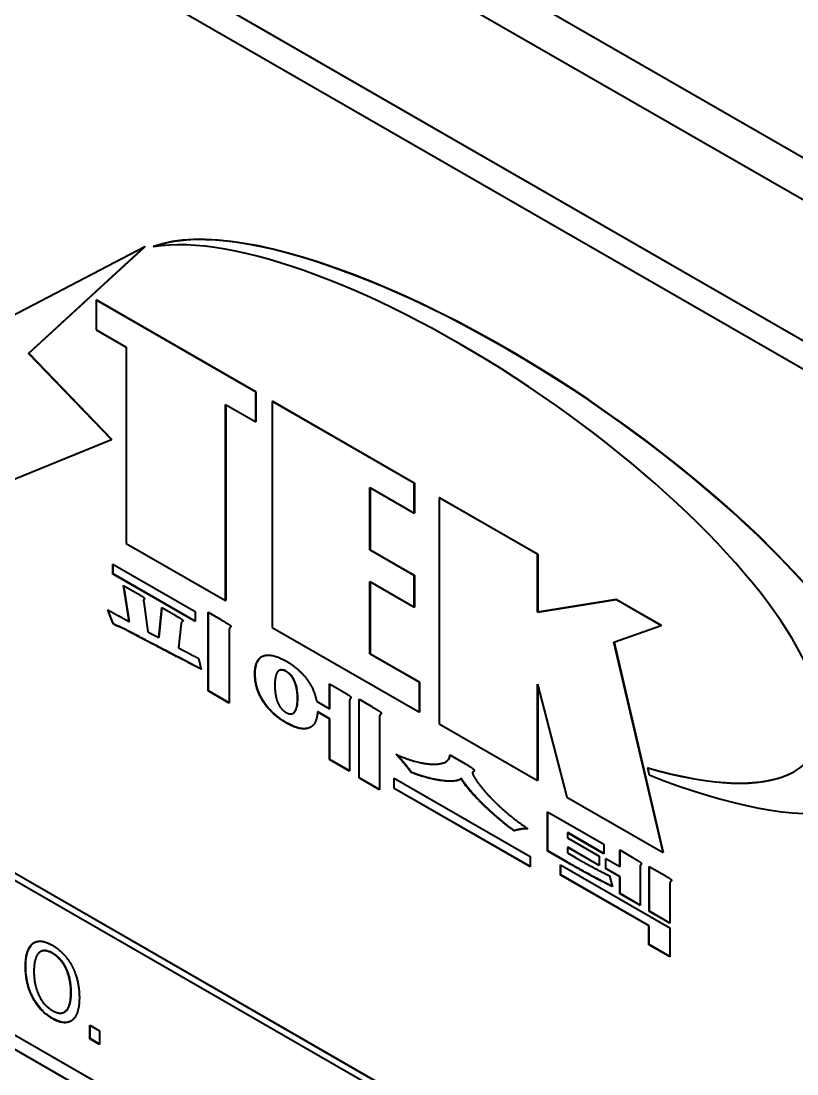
# Model space of a CAD drawing. Header units: millimetres. Extents: x 0 to 4205, y 0 to 2970.
# Drawn here: x 3759.7 to 3770.96, y 2258.33 to 2273.61 of the extents above; entities that cross this region are included whole.
import ezdxf

# ---------------------------------------------------------------- set-up
doc = ezdxf.new("R2010")
doc.units = ezdxf.units.MM
doc.header["$LTSCALE"] = 5
doc.layers.add('가시적인 것(ISO)', color=3, linetype='Continuous', lineweight=40)
doc.layers.add('가시적인 좁은 것(ISO)', color=3, linetype='Continuous', lineweight=35)

msp = doc.modelspace()

# ---------------------------------------------------------------- linework, layer by layer
at = {"layer": '가시적인 것(ISO)'}
for p, q in [((3750.9159, 2283.2209), (3807.4845, 2250.6453)), ((3750.3856, 2282.9155), (3806.9541, 2250.3399)), ((3803.4151, 2250.3299), (3753.9176, 2278.8336)), ((3753.9211, 2278.8357), (3803.4186, 2250.332)), ((3754.2415, 2278.2384), (3803.0912, 2250.1077)), ((3761.4966, 2270.3325), (3758.4783, 2268.759)), ((3758.4818, 2268.7611), (3761.5001, 2270.3346)), ((3759.8103, 2268.786), (3761.4966, 2270.3325)), ((3761.5001, 2270.3346), (3759.8138, 2268.7881)), ((3761.5001, 2270.3346), (3761.4966, 2270.3325)), ((3761.6265, 2270.3346), (3761.623, 2270.3325)), ((3760.7939, 2269.5639), (3760.7903, 2269.5618)), ((3760.7903, 2269.5618), (3760.7903, 2269.1272)), ((3763.1072, 2268.2277), (3760.7903, 2269.5618)), ((3760.7939, 2269.5639), (3763.1107, 2268.2297)), ((3760.7903, 2269.1272), (3761.2277, 2268.8754)), ((3761.2277, 2268.8754), (3761.2277, 2266.0307)), ((3759.8138, 2268.7881), (3759.8103, 2268.786)), ((3761.0164, 2267.5376), (3759.8103, 2268.786)), ((3759.8138, 2268.7881), (3761.0199, 2267.5396)), ((3763.1107, 2268.2297), (3763.1072, 2268.2277)), ((3763.1072, 2267.7931), (3763.1072, 2268.2277)), ((3763.1107, 2268.2297), (3763.1107, 2267.7951)), ((3762.6698, 2268.0449), (3763.1072, 2267.7931)), ((3762.6698, 2265.2003), (3762.6698, 2268.0449)), ((3762.6733, 2268.0429), (3762.6733, 2265.2023)), ((3763.3499, 2268.0919), (3763.3464, 2268.0899)), ((3763.3464, 2268.0899), (3763.3464, 2264.8106)), ((3765.407, 2266.9033), (3763.3464, 2268.0899)), ((3763.3499, 2268.0919), (3765.4105, 2266.9053)), ((3763.1107, 2267.7951), (3763.1072, 2267.7931)), ((3757.8751, 2266.2637), (3761.0164, 2267.5376)), ((3761.0199, 2267.5396), (3761.0164, 2267.5376)), ((3764.7642, 2266.8388), (3765.407, 2266.4687)), ((3764.7642, 2265.9371), (3764.7642, 2266.8388)), ((3764.7677, 2266.8368), (3764.7677, 2265.9391)), ((3765.4105, 2266.9053), (3765.407, 2266.9033)), ((3765.407, 2266.4687), (3765.407, 2266.9033)), ((3765.4105, 2266.9053), (3765.4105, 2266.4707)), ((3765.7749, 2266.6955), (3765.7714, 2266.6934)), ((3765.7714, 2266.6934), (3765.7714, 2263.4142)), ((3767.1977, 2265.8721), (3765.7714, 2266.6934)), ((3765.7749, 2266.6955), (3767.2012, 2265.8741)), ((3765.4105, 2266.4707), (3765.407, 2266.4687)), ((3761.2277, 2266.0307), (3762.6698, 2265.2003)), ((3764.7677, 2265.9391), (3764.7642, 2265.9371)), ((3765.407, 2265.567), (3764.7642, 2265.9371)), ((3764.7677, 2265.9391), (3765.4105, 2265.569)), ((3767.2012, 2265.8741), (3767.1977, 2265.8721)), ((3767.1977, 2265.0308), (3767.1977, 2265.8721)), ((3767.2012, 2265.8741), (3767.2012, 2265.0328)), ((3761.0345, 2265.7304), (3762.2293, 2265.0423)), ((3761.0345, 2265.5853), (3761.0345, 2265.7304)), ((3761.0381, 2265.5874), (3761.0345, 2265.5853)), ((3761.0381, 2265.5874), (3761.0381, 2265.7283)), ((3762.2293, 2264.9014), (3761.0381, 2265.5874)), ((3762.2293, 2264.8973), (3761.0345, 2265.5853)), ((3764.7642, 2265.4756), (3765.407, 2265.1054)), ((3764.7642, 2264.4288), (3764.7642, 2265.4756)), ((3764.7677, 2265.4735), (3764.7677, 2264.4308)), ((3765.4105, 2265.569), (3765.407, 2265.567)), ((3765.407, 2265.1054), (3765.407, 2265.567)), ((3765.4105, 2265.569), (3765.4105, 2265.1075)), ((3761.2731, 2264.8952), (3761.1888, 2265.4216)), ((3761.1888, 2265.4216), (3761.3821, 2265.3103)), ((3761.2766, 2264.8972), (3761.193, 2265.4192)), ((3761.4828, 2265.1774), (3761.5404, 2264.7484)), ((3762.6733, 2265.2023), (3762.6698, 2265.2003)), ((3768.3378, 2265.2155), (3767.1977, 2265.0308)), ((3767.2012, 2265.0328), (3768.3413, 2265.2176)), ((3768.3413, 2265.2176), (3768.3378, 2265.2155)), ((3768.9903, 2264.8398), (3768.3378, 2265.2155)), ((3768.3413, 2265.2176), (3768.9938, 2264.8419)), ((3761.0181, 2264.9124), (3760.9626, 2265.0669)), ((3761.0216, 2264.9145), (3760.9679, 2265.0638)), ((3761.7029, 2264.6631), (3761.746, 2265.1007)), ((3761.7064, 2264.6652), (3761.7492, 2265.0989)), ((3761.746, 2265.1007), (3761.925, 2264.9977)), ((3762.2293, 2265.0423), (3762.2293, 2264.8973)), ((3762.4185, 2263.8897), (3762.4185, 2265.0309)), ((3762.4185, 2265.0309), (3762.6015, 2264.9255)), ((3762.422, 2263.8917), (3762.422, 2265.0288)), ((3765.4105, 2265.1075), (3765.407, 2265.1054)), ((3767.2012, 2265.0328), (3767.1977, 2265.0308)), ((3761.0216, 2264.9145), (3761.0181, 2264.9124)), ((3761.2766, 2264.8972), (3761.2731, 2264.8952)), ((3762.0278, 2264.8755), (3761.9887, 2264.514)), ((3768.3056, 2264.5987), (3768.9903, 2264.8398)), ((3768.9938, 2264.8419), (3768.9903, 2264.8398)), ((3761.1553, 2264.8125), (3761.1518, 2264.8105)), ((3761.2417, 2264.7688), (3761.2381, 2264.7667)), ((3761.5404, 2264.7484), (3761.6062, 2264.7152)), ((3761.6062, 2264.7152), (3761.7029, 2264.6631)), ((3762.7228, 2264.776), (3762.7228, 2263.7144)), ((3763.3464, 2264.8106), (3765.4821, 2263.5807)), ((3753.9176, 2264.5266), (3769.8275, 2255.3647)), ((3753.9211, 2264.5286), (3769.831, 2255.3667)), ((3761.7064, 2264.6652), (3761.7029, 2264.6631)), ((3769.0177, 2261.5447), (3768.3056, 2264.5987)), ((3768.3094, 2264.6), (3769.0213, 2261.5468)), ((3754.006, 2264.3735), (3769.7391, 2255.3134)), ((3761.9887, 2264.514), (3762.071, 2264.4714)), ((3762.2766, 2264.3648), (3762.3177, 2264.2033)), ((3764.7677, 2264.4308), (3764.7642, 2264.4288)), ((3765.4821, 2264.0153), (3764.7642, 2264.4288)), ((3764.7677, 2264.4308), (3765.4857, 2264.0174)), ((3763.449, 2264.187), (3763.4455, 2264.185)), ((3763.6723, 2264.0312), (3763.6688, 2264.0292)), ((3764.1787, 2263.6309), (3764.1787, 2263.9934)), ((3764.1787, 2263.9934), (3764.3474, 2263.8963)), ((3764.1823, 2263.6329), (3764.1823, 2263.9914)), ((3765.4857, 2264.0174), (3765.4821, 2264.0153)), ((3765.4821, 2263.5807), (3765.4821, 2264.0153)), ((3765.4857, 2264.0174), (3765.4857, 2263.5828)), ((3767.1977, 2263.9863), (3767.6241, 2262.3473)), ((3767.1977, 2262.5928), (3767.1977, 2263.9863)), ((3767.2012, 2263.9728), (3767.2012, 2262.5949)), ((3762.422, 2263.8917), (3762.4185, 2263.8897)), ((3762.7228, 2263.7144), (3762.4185, 2263.8897)), ((3762.7228, 2263.7185), (3762.422, 2263.8917)), ((3764.4708, 2263.754), (3764.4708, 2262.7268)), ((3764.6065, 2263.7709), (3764.7936, 2263.6631)), ((3764.6065, 2262.6297), (3764.6065, 2263.7709)), ((3764.61, 2262.6317), (3764.61, 2263.7689)), ((3763.9896, 2263.7398), (3764.1787, 2263.6309)), ((3764.1823, 2263.6329), (3764.1787, 2263.6309)), ((3763.651, 2263.5667), (3763.6475, 2263.5646)), ((3763.6723, 2263.5854), (3763.6688, 2263.5834)), ((3764.0075, 2263.5873), (3764.004, 2263.5853)), ((3764.1787, 2263.4846), (3764.004, 2263.5853)), ((3764.1823, 2263.4867), (3764.0075, 2263.5873)), ((3764.1823, 2263.4867), (3764.1787, 2263.4846)), ((3764.1787, 2262.895), (3764.1787, 2263.4846)), ((3764.1823, 2262.897), (3764.1823, 2263.4867)), ((3764.9047, 2263.516), (3764.9047, 2262.458)), ((3765.4857, 2263.5828), (3765.4821, 2263.5807)), ((3765.7714, 2263.4142), (3767.1977, 2262.5928)), ((3764.1823, 2262.897), (3764.1787, 2262.895)), ((3764.4708, 2262.7268), (3764.1787, 2262.895)), ((3764.4708, 2262.7309), (3764.1823, 2262.897)), ((3765.8686, 2262.864), (3765.865, 2262.8619)), ((3765.9246, 2262.9655), (3766.1426, 2262.8399)), ((3765.3688, 2262.7095), (3765.3653, 2262.7074)), ((3766.2551, 2262.7138), (3766.2516, 2262.7118)), ((3768.7962, 2262.7759), (3768.7927, 2262.7739)), ((3768.7927, 2262.7739), (3768.8162, 2262.6729)), ((3764.61, 2262.6317), (3764.6065, 2262.6297)), ((3764.9047, 2262.458), (3764.6065, 2262.6297)), ((3764.9047, 2262.462), (3764.61, 2262.6317)), ((3765.1144, 2262.4751), (3765.1144, 2262.6237)), ((3765.1144, 2262.6237), (3767.0885, 2261.4868)), ((3765.1179, 2262.4771), (3765.1179, 2262.6216)), ((3766.0927, 2262.6219), (3766.0891, 2262.6199)), ((3767.2012, 2262.5949), (3767.1977, 2262.5928)), ((3765.1179, 2262.4771), (3765.1144, 2262.4751)), ((3767.0885, 2261.3383), (3765.1144, 2262.4751)), ((3767.0885, 2261.3423), (3765.1179, 2262.4771)), ((3767.6241, 2262.3473), (3769.0177, 2261.5447)), ((3769.7391, 2253.0651), (3754.006, 2262.1252)), ((3754.0095, 2262.1273), (3769.7391, 2253.0692)), ((3767.3435, 2262.1365), (3768.1578, 2261.6676)), ((3767.3435, 2261.5671), (3767.3435, 2262.1365)), ((3767.3471, 2261.5691), (3767.3471, 2262.1345)), ((3754.006, 2261.9208), (3769.7391, 2252.8607)), ((3766.8617, 2261.864), (3766.8582, 2261.862)), ((3767.6349, 2261.8348), (3767.6314, 2261.8328)), ((3767.6314, 2261.8328), (3767.6314, 2261.7591)), ((3768.1578, 2261.5297), (3767.6314, 2261.8328)), ((3768.1578, 2261.5337), (3767.6349, 2261.8348)), ((3767.6314, 2261.7591), (3768.092, 2261.4938)), ((3767.6349, 2261.6232), (3767.6314, 2261.6212)), ((3767.6314, 2261.6212), (3767.6314, 2261.5404)), ((3768.092, 2261.3559), (3767.6314, 2261.6212)), ((3768.092, 2261.36), (3767.6349, 2261.6232)), ((3768.1578, 2261.6676), (3768.1578, 2261.5297)), ((3767.0885, 2261.4868), (3767.0885, 2261.3383)), ((3767.3471, 2261.5691), (3767.3435, 2261.5671)), ((3767.6047, 2261.4167), (3767.3435, 2261.5671)), ((3767.6082, 2261.4187), (3767.3471, 2261.5691)), ((3767.6314, 2261.5404), (3767.7466, 2261.4741)), ((3768.092, 2261.4938), (3768.092, 2261.3559)), ((3768.3902, 2261.5837), (3768.5609, 2261.4854)), ((3768.3902, 2261.3423), (3768.3902, 2261.5837)), ((3768.3938, 2261.3444), (3768.3938, 2261.5816)), ((3769.0213, 2261.5468), (3769.0177, 2261.5447)), ((3767.5307, 2261.2192), (3767.5307, 2261.3678)), ((3767.5307, 2261.3678), (3769.1161, 2260.4548)), ((3767.5342, 2261.2212), (3767.5342, 2261.3657)), ((3768.1866, 2261.4596), (3768.3902, 2261.3423)), ((3768.1866, 2261.311), (3768.1866, 2261.4596)), ((3768.1902, 2261.313), (3768.1866, 2261.311)), ((3768.3902, 2261.1937), (3768.1866, 2261.311)), ((3768.1902, 2261.313), (3768.1902, 2261.4575)), ((3768.3938, 2261.1958), (3768.1902, 2261.313)), ((3768.3938, 2261.3444), (3768.3902, 2261.3423)), ((3768.6843, 2261.3335), (3768.6843, 2260.7795)), ((3768.8179, 2260.6918), (3768.8179, 2261.3457)), ((3768.8179, 2261.3457), (3769.0051, 2261.2379)), ((3768.8215, 2260.6939), (3768.8215, 2261.3436)), ((3767.5342, 2261.2212), (3767.5307, 2261.2192)), ((3768.8118, 2260.4814), (3767.5307, 2261.2192)), ((3768.8153, 2260.4835), (3767.5342, 2261.2212)), ((3768.2401, 2261.2089), (3768.2853, 2261.0509)), ((3768.3938, 2261.1958), (3768.3902, 2261.1937)), ((3768.3902, 2260.9489), (3768.3902, 2261.1937)), ((3768.3938, 2260.9509), (3768.3938, 2261.1958)), ((3769.1161, 2261.0908), (3769.1161, 2260.5201)), ((3768.3938, 2260.9509), (3768.3902, 2260.9489)), ((3768.6843, 2260.7795), (3768.3902, 2260.9489)), ((3768.6843, 2260.7836), (3768.3938, 2260.9509)), ((3768.8215, 2260.6939), (3768.8179, 2260.6918)), ((3769.1161, 2260.5201), (3768.8179, 2260.6918)), ((3769.1161, 2260.5242), (3768.8215, 2260.6939)), ((3768.8153, 2260.4835), (3768.8118, 2260.4814)), ((3768.8118, 2260.208), (3768.8118, 2260.4814)), ((3768.8153, 2260.21), (3768.8153, 2260.4835)), ((3769.1161, 2260.4548), (3769.1161, 2260.0327)), ((3759.8763, 2260.2292), (3759.8728, 2260.2272)), ((3759.988, 2260.1097), (3759.9844, 2260.1076)), ((3768.8153, 2260.21), (3768.8118, 2260.208)), ((3769.1161, 2260.0327), (3768.8118, 2260.208)), ((3769.1161, 2260.0368), (3768.8153, 2260.21)), ((3760.3352, 2259.2348), (3760.3316, 2259.2327)), ((3760.7001, 2258.8456), (3760.7001, 2259.041)), ((3760.7001, 2259.041), (3760.8419, 2258.9594)), ((3760.7036, 2258.8476), (3760.7036, 2259.039)), ((3760.8419, 2258.9594), (3760.8419, 2258.7639)), ((3760.7036, 2258.8476), (3760.7001, 2258.8456)), ((3760.8419, 2258.7639), (3760.7001, 2258.8456)), ((3760.8419, 2258.768), (3760.7036, 2258.8476))]:
    msp.add_line(p, q, dxfattribs=at)
for centre, major_axis, ratio, start_param, end_param in [((3766.7413, 2266.2756), (-5.5334, 3.7466), 0.327963, 2.9832358, 6.0561202), ((3766.7377, 2266.2736), (-5.5334, 3.7466), 0.327963, 2.1647659, 6.0561202), ((3766.0638, 2266.4565), (5.1164, -3.5026), 0.3375041, 5.4859141, 9.0888644), ((3766.0673, 2266.4585), (5.1164, -3.5026), 0.3375041, 5.4859141, 6.1214902)]:
    msp.add_ellipse(centre, major_axis=major_axis, ratio=ratio, start_param=start_param, end_param=end_param, dxfattribs=at)
for points, degree in [([(3761.3821, 2265.3103), (3761.4664, 2265.2618), (3761.4849, 2265.2452)], 2), ([(3761.4808, 2265.2047), (3761.4787, 2265.1928), (3761.4828, 2265.1774)], 2), ([(3761.489, 2265.2202), (3761.4828, 2265.2107), (3761.4808, 2265.2047)], 2), ([(3761.4849, 2265.2452), (3761.4972, 2265.2333), (3761.489, 2265.2202)], 2), ([(3760.9626, 2265.0669), (3761.0263, 2265.0302), (3761.1147, 2264.9816)], 2), ([(3761.1147, 2264.9816), (3761.1744, 2264.9496), (3761.2731, 2264.8952)], 2), ([(3761.925, 2264.9977), (3762.0237, 2264.9408), (3762.0442, 2264.9207)], 2), ([(3761.0469, 2264.859), (3761.0345, 2264.8709), (3761.0181, 2264.9124)], 2), ([(3761.0962, 2264.833), (3761.0592, 2264.8472), (3761.0469, 2264.859)], 2), ([(3761.1518, 2264.8105), (3761.1291, 2264.82), (3761.0962, 2264.833)], 2), ([(3762.0319, 2264.8897), (3762.0278, 2264.8838), (3762.0278, 2264.8755)], 2), ([(3762.0422, 2264.8981), (3762.036, 2264.8921), (3762.0319, 2264.8897)], 2), ([(3762.0442, 2264.9207), (3762.0586, 2264.9076), (3762.0422, 2264.8981)], 2), ([(3762.6015, 2264.9255), (3762.7146, 2264.8604), (3762.7372, 2264.8414)], 2), ([(3762.7372, 2264.8414), (3762.7537, 2264.8272), (3762.7393, 2264.8152)], 2), ([(3761.2381, 2264.7667), (3761.1929, 2264.7916), (3761.1518, 2264.8105)], 2), ([(3761.7378, 2264.5051), (3761.4499, 2264.6554), (3761.2381, 2264.7667)], 2), ([(3762.729, 2264.801), (3762.7228, 2264.7902), (3762.7228, 2264.776)], 2), ([(3762.7393, 2264.8152), (3762.7311, 2264.8069), (3762.729, 2264.801)], 2), ([(3762.3177, 2264.2033), (3762.0134, 2264.3607), (3761.7378, 2264.5051)], 2), ([(3762.071, 2264.4714), (3762.147, 2264.4311), (3762.182, 2264.4134)], 2), ([(3762.182, 2264.4134), (3762.2416, 2264.3826), (3762.2766, 2264.3648)], 2), ([(3763.095, 2264.1396), (3763.095, 2264.3405), (3763.2081, 2264.3943)], 2), ([(3763.2081, 2264.3943), (3763.3295, 2264.448), (3763.5516, 2264.3201)], 2), ([(3763.5516, 2264.3201), (3763.7366, 2264.2136), (3763.8518, 2264.0581)], 2), ([(3763.2081, 2263.7499), (3763.095, 2263.9328), (3763.095, 2264.1396)], 2), ([(3763.4261, 2264.1689), (3763.385, 2264.1177), (3763.385, 2263.9726)], 2), ([(3763.5495, 2264.1715), (3763.4693, 2264.2177), (3763.4261, 2264.1689)], 2), ([(3763.6688, 2264.0292), (3763.6276, 2264.1265), (3763.5495, 2264.1715)], 2), ([(3763.385, 2263.9726), (3763.385, 2263.8229), (3763.4261, 2263.7231)], 2), ([(3763.714, 2263.7832), (3763.714, 2263.9282), (3763.6688, 2264.0292)], 2), ([(3763.8518, 2264.0581), (3763.9608, 2263.9085), (3763.9896, 2263.7398)], 2), ([(3763.6688, 2263.5834), (3763.714, 2263.6346), (3763.714, 2263.7832)], 2), ([(3764.3474, 2263.8963), (3764.4564, 2263.8336), (3764.481, 2263.811)], 2), ([(3764.4749, 2263.7718), (3764.4708, 2263.7635), (3764.4708, 2263.754)], 2), ([(3764.4831, 2263.7825), (3764.4769, 2263.7754), (3764.4749, 2263.7718)], 2), ([(3764.481, 2263.811), (3764.4975, 2263.7956), (3764.4831, 2263.7825)], 2), ([(3763.5516, 2263.4274), (3763.3295, 2263.5553), (3763.2081, 2263.7499)], 2), ([(3763.4261, 2263.7231), (3763.4693, 2263.6233), (3763.5495, 2263.5771)], 2), ([(3764.7936, 2263.6631), (3764.8985, 2263.6027), (3764.9211, 2263.5826)], 2), ([(3763.5495, 2263.5771), (3763.6276, 2263.5321), (3763.6688, 2263.5834)], 2), ([(3763.651, 2263.5667), (3763.6591, 2263.5713), (3763.6661, 2263.5777), (3763.6723, 2263.5854)], 3), ([(3764.004, 2263.5853), (3763.9937, 2263.3974), (3763.8806, 2263.3532)], 2), ([(3764.9088, 2263.5398), (3764.9047, 2263.5291), (3764.9047, 2263.516)], 2), ([(3764.9211, 2263.5541), (3764.9129, 2263.5457), (3764.9088, 2263.5398)], 2), ([(3764.9211, 2263.5826), (3764.9355, 2263.5684), (3764.9211, 2263.5541)], 2), ([(3763.8806, 2263.3532), (3763.7613, 2263.3066), (3763.5516, 2263.4274)], 2), ([(3763.9045, 2263.3649), (3763.898, 2263.3612), (3763.8912, 2263.358), (3763.8841, 2263.3552)], 3), ([(3765.1452, 2262.9709), (3765.4578, 2262.8277), (3765.6922, 2262.8282)], 2), ([(3765.2625, 2262.8368), (3765.2049, 2262.9068), (3765.1452, 2262.9709)], 2), ([(3765.6922, 2262.8282), (3765.9246, 2262.8288), (3765.9246, 2262.9655)], 2), ([(3766.1426, 2262.8399), (3766.2454, 2262.7807), (3766.2701, 2262.7523)], 2), ([(3765.3653, 2262.7074), (3765.32, 2262.768), (3765.2625, 2262.8368)], 2), ([(3765.8053, 2262.5896), (3765.5894, 2262.6188), (3765.3653, 2262.7074)], 2), ([(3766.2701, 2262.7523), (3766.2948, 2262.7238), (3766.2516, 2262.7118)], 2), ([(3766.2516, 2262.7118), (3766.2516, 2262.6797), (3766.3071, 2262.5966)], 2), ([(3766.2697, 2262.7193), (3766.2655, 2262.7172), (3766.2606, 2262.7154), (3766.2551, 2262.7138)], 3), ([(3766.0891, 2262.6199), (3766.0295, 2262.5603), (3765.8053, 2262.5896)], 2), ([(3766.3894, 2262.2592), (3766.1632, 2262.4834), (3766.0891, 2262.6199)], 2), ([(3766.3071, 2262.5966), (3766.3667, 2262.5064), (3766.4675, 2262.3949)], 2), ([(3766.4675, 2262.3949), (3766.5827, 2262.2691), (3766.7204, 2262.1482)], 2), ([(3766.8582, 2261.862), (3766.6176, 2262.035), (3766.3894, 2262.2592)], 2), ([(3766.7204, 2262.1482), (3766.8808, 2262.0094), (3767.0556, 2261.8921)], 2), ([(3766.9549, 2261.8836), (3766.9055, 2261.8752), (3766.8582, 2261.862)], 2), ([(3767.0556, 2261.8921), (3767.0104, 2261.8932), (3766.9549, 2261.8836)], 2), ([(3767.7466, 2261.4741), (3767.872, 2261.4018), (3767.9851, 2261.3414)], 2), ([(3768.5609, 2261.4854), (3768.6699, 2261.4226), (3768.6925, 2261.4013)], 2), ([(3767.9419, 2261.2284), (3767.7877, 2261.3113), (3767.6047, 2261.4167)], 2), ([(3767.9851, 2261.3414), (3768.1106, 2261.274), (3768.2401, 2261.2089)], 2), ([(3768.6884, 2261.3561), (3768.6843, 2261.3454), (3768.6843, 2261.3335)], 2), ([(3768.6966, 2261.3704), (3768.6905, 2261.3608), (3768.6884, 2261.3561)], 2), ([(3768.6925, 2261.4013), (3768.711, 2261.3847), (3768.6966, 2261.3704)], 2), ([(3768.2853, 2261.0509), (3768.1414, 2261.1195), (3767.9419, 2261.2284)], 2), ([(3769.0051, 2261.2379), (3769.11, 2261.1775), (3769.1326, 2261.1574)], 2), ([(3769.1326, 2261.1574), (3769.147, 2261.1431), (3769.1326, 2261.1288)], 2), ([(3769.1202, 2261.1145), (3769.1161, 2261.1038), (3769.1161, 2261.0908)], 2), ([(3769.1326, 2261.1288), (3769.1243, 2261.1205), (3769.1202, 2261.1145)], 2), ([(3759.8728, 2260.2272), (3759.9244, 2260.2654), (3760.0683, 2260.2529), (3760.1572, 2260.2017)], 2), ([(3759.7668, 2259.894), (3759.7668, 2260.0224), (3759.822, 2260.1861), (3759.8728, 2260.2272)], 2), ([(3759.8763, 2260.2292), (3759.881, 2260.2326), (3759.8857, 2260.2358), (3759.8907, 2260.2387)], 3), ([(3759.9616, 2260.0907), (3759.9265, 2260.0588), (3759.8893, 2259.9229), (3759.8893, 2259.8235)], 2), ([(3760.1579, 2260.0837), (3760.0941, 2260.1204), (3759.9982, 2260.1243), (3759.9616, 2260.0907)], 2), ([(3760.1572, 2260.2017), (3760.2474, 2260.1497), (3760.3921, 2259.9935), (3760.4422, 2259.8993)], 2), ([(3760.3534, 2259.8651), (3760.3183, 2259.9383), (3760.2195, 2260.0482), (3760.1579, 2260.0837)], 2), ([(3759.8721, 2259.44), (3759.8212, 2259.5372), (3759.7668, 2259.7681), (3759.7668, 2259.894)], 2), ([(3759.8893, 2259.8235), (3759.8893, 2259.6222), (3760.0354, 2259.3244), (3760.1579, 2259.2539)], 2), ([(3760.4258, 2259.5145), (3760.4258, 2259.6156), (3760.3878, 2259.794), (3760.3534, 2259.8651)], 2), ([(3760.4422, 2259.8993), (3760.4924, 2259.8025), (3760.5483, 2259.5715), (3760.5483, 2259.444)], 2), ([(3760.1579, 2259.2539), (3760.2804, 2259.1834), (3760.4258, 2259.3133), (3760.4258, 2259.5145)], 2), ([(3760.1572, 2259.1367), (3760.0676, 2259.1883), (3759.9244, 2259.3412), (3759.8721, 2259.44)], 2), ([(3760.5483, 2259.444), (3760.5483, 2259.3198), (3760.4938, 2259.1499), (3760.4422, 2259.1117)], 2), ([(3760.4422, 2259.1117), (3760.3878, 2259.0718), (3760.2438, 2259.0868), (3760.1572, 2259.1367)], 2)]:
    msp.add_open_spline(points, degree=degree, dxfattribs=at)
for points, knots in [([(3761.0504, 2264.861), (3761.0481, 2264.8633), (3761.0459, 2264.866), (3761.0415, 2264.8724), (3761.0391, 2264.8765), (3761.0313, 2264.8909), (3761.0259, 2264.9036), (3761.0216, 2264.9145)], [-0.011855635, -0.011855635, -0.011855635, -0.011855635, -0.009812973, -0.009812973, -0.00718462, -0.00718462, 0, 0, 0, 0]), ([(3761.0998, 2264.835), (3761.0847, 2264.8408), (3761.0701, 2264.8473), (3761.0564, 2264.8561), (3761.0531, 2264.8585), (3761.0504, 2264.861)], [-0.01024288, -0.01024288, -0.01024288, -0.01024288, -0.002403243, -0.002403243, 0, 0, 0, 0]), ([(3761.1553, 2264.8125), (3761.147, 2264.816), (3761.1384, 2264.8195), (3761.1201, 2264.8269), (3761.1098, 2264.8311), (3761.0998, 2264.835)], [-0.015691909, -0.015691909, -0.015691909, -0.015691909, -0.008596692, -0.008596692, 0, 0, 0, 0]), ([(3761.2417, 2264.7688), (3761.2269, 2264.7769), (3761.2122, 2264.7847), (3761.1834, 2264.7993), (3761.1693, 2264.8061), (3761.1553, 2264.8125)], [-0.02446534, -0.02446534, -0.02446534, -0.02446534, -0.011955556, -0.011955556, 0, 0, 0, 0]), ([(3761.7414, 2264.5071), (3761.6523, 2264.5536), (3761.5616, 2264.6011), (3761.3962, 2264.6876), (3761.318, 2264.7287), (3761.2417, 2264.7688)], [-0.14049346, -0.14049346, -0.14049346, -0.14049346, -0.06480552, -0.06480552, 0, 0, 0, 0]), ([(3762.3166, 2264.2077), (3762.2192, 2264.2581), (3762.1215, 2264.3088), (3761.9299, 2264.4085), (3761.8355, 2264.4578), (3761.7414, 2264.5071)], [-0.16276085, -0.16276085, -0.16276085, -0.16276085, -0.0799956, -0.0799956, 0, 0, 0, 0]), ([(3763.0986, 2264.1417), (3763.0986, 2264.1769), (3763.1012, 2264.2108), (3763.1129, 2264.2706), (3763.1215, 2264.2966), (3763.1497, 2264.3502), (3763.1714, 2264.3732), (3763.1981, 2264.3891)], [-0.08775559, -0.08775559, -0.08775559, -0.08775559, -0.061853199, -0.061853199, -0.037893215, -0.037893215, -0.005338817, -0.005338817, -0.005338817, -0.005338817]), ([(3763.2117, 2263.752), (3763.1931, 2263.782), (3763.1765, 2263.813), (3763.1479, 2263.8767), (3763.1362, 2263.9087), (3763.1065, 2264.0111), (3763.0986, 2264.0786), (3763.0986, 2264.1417)], [-0.088616939, -0.088616939, -0.088616939, -0.088616939, -0.0674188, -0.0674188, -0.04627874, -0.04627874, 0, 0, 0, 0]), ([(3763.553, 2264.1736), (3763.5379, 2264.1823), (3763.5228, 2264.189), (3763.4946, 2264.1962), (3763.4819, 2264.197), (3763.4624, 2264.1934), (3763.4554, 2264.1907), (3763.449, 2264.187)], [-0.041324939, -0.041324939, -0.041324939, -0.041324939, -0.02848768, -0.02848768, -0.0165146, -0.0165146, -0.008717798, -0.008717798, -0.008717798, -0.008717798]), ([(3763.6723, 2264.0312), (3763.6646, 2264.0495), (3763.6554, 2264.0675), (3763.6343, 2264.1006), (3763.6229, 2264.1153), (3763.5921, 2264.1476), (3763.5727, 2264.1623), (3763.553, 2264.1736)], [-0.040317215, -0.040317215, -0.040317215, -0.040317215, -0.028198807, -0.028198807, -0.016686482, -0.016686482, 0, 0, 0, 0]), ([(3763.7175, 2263.7852), (3763.7175, 2263.8324), (3763.714, 2263.8847), (3763.696, 2263.9677), (3763.6863, 2263.9999), (3763.6723, 2264.0312)], [-0.055494005, -0.055494005, -0.055494005, -0.055494005, -0.020804652, -0.020804652, 0, 0, 0, 0]), ([(3763.6723, 2263.5854), (3763.689, 2263.6043), (3763.6995, 2263.6314), (3763.7147, 2263.6982), (3763.7175, 2263.742), (3763.7175, 2263.7852)], [-0.056876381, -0.056876381, -0.056876381, -0.056876381, -0.031707551, -0.031707551, 0, 0, 0, 0]), ([(3763.5551, 2263.4294), (3763.4806, 2263.4723), (3763.4039, 2263.527), (3763.289, 2263.643), (3763.2477, 2263.6942), (3763.2117, 2263.752)], [-0.10412734, -0.10412734, -0.10412734, -0.10412734, -0.0408859, -0.0408859, 0, 0, 0, 0]), ([(3763.8841, 2263.3552), (3763.8639, 2263.3474), (3763.8421, 2263.3432), (3763.7944, 2263.3416), (3763.7687, 2263.3445), (3763.6821, 2263.364), (3763.6179, 2263.3932), (3763.5551, 2263.4294)], [-0.099042102, -0.099042102, -0.099042102, -0.099042102, -0.07672946, -0.07672946, -0.053284152, -0.053284152, 0, 0, 0, 0]), ([(3765.266, 2262.8388), (3765.2469, 2262.8621), (3765.2275, 2262.8849), (3765.1903, 2262.9275), (3765.1726, 2262.9472), (3765.1546, 2262.9666)], [-0.036959047, -0.036959047, -0.036959047, -0.036959047, -0.01841787, -0.01841787, -0.001806724, -0.001806724, -0.001806724, -0.001806724]), ([(3765.3688, 2262.7095), (3765.353, 2262.7306), (3765.3368, 2262.7516), (3765.3026, 2262.7946), (3765.2843, 2262.8169), (3765.266, 2262.8388)], [-0.033688649, -0.033688649, -0.033688649, -0.033688649, -0.01763359, -0.01763359, 0, 0, 0, 0]), ([(3765.8686, 2262.864), (3765.8748, 2262.8675), (3765.8807, 2262.8715), (3765.8996, 2262.8867), (3765.9114, 2262.9005), (3765.9245, 2262.9317), (3765.9277, 2262.9465), (3765.9281, 2262.9635)], [-0.038721607, -0.038721607, -0.038721607, -0.038721607, -0.031453536, -0.031453536, -0.013698195, -0.013698195, -0.000998591, -0.000998591, -0.000998591, -0.000998591]), ([(3765.8089, 2262.5916), (3765.7374, 2262.6013), (3765.6648, 2262.6159), (3765.5177, 2262.6553), (3765.4437, 2262.6799), (3765.3688, 2262.7095)], [-0.1291585, -0.1291585, -0.1291585, -0.1291585, -0.06428416, -0.06428416, 0, 0, 0, 0]), ([(3766.0714, 2262.6062), (3766.0653, 2262.6029), (3766.059, 2262.6001), (3766.0339, 2262.5908), (3766.0127, 2262.5868), (3765.9362, 2262.5786), (3765.8689, 2262.5838), (3765.8089, 2262.5916)], [-0.081956009, -0.081956009, -0.081956009, -0.081956009, -0.074985301, -0.074985301, -0.05459786, -0.05459786, 0, 0, 0, 0]), ([(3766.3929, 2262.2612), (3766.3137, 2262.3397), (3766.2333, 2262.4251), (3766.1435, 2262.5407), (3766.1145, 2262.5817), (3766.0927, 2262.6219)], [-0.089805785, -0.089805785, -0.089805785, -0.089805785, -0.027501001, -0.027501001, 0, 0, 0, 0]), ([(3766.8617, 2261.864), (3766.7818, 2261.9215), (3766.7026, 2261.9834), (3766.5459, 2262.1162), (3766.4688, 2262.1867), (3766.3929, 2262.2612)], [-0.13660656, -0.13660656, -0.13660656, -0.13660656, -0.06826819, -0.06826819, 0, 0, 0, 0]), ([(3766.9584, 2261.8856), (3766.9419, 2261.8828), (3766.9257, 2261.8796), (3766.8934, 2261.8724), (3766.8775, 2261.8684), (3766.8617, 2261.864)], [-0.033244126, -0.033244126, -0.033244126, -0.033244126, -0.016626511, -0.016626511, 0, 0, 0, 0]), ([(3767.0524, 2261.8943), (3767.0385, 2261.8944), (3767.0247, 2261.8937), (3766.9935, 2261.8911), (3766.9757, 2261.8886), (3766.9584, 2261.8856)], [-0.030548401, -0.030548401, -0.030548401, -0.030548401, -0.017466608, -0.017466608, 0, 0, 0, 0]), ([(3767.9455, 2261.2304), (3767.8918, 2261.2593), (3767.8377, 2261.289), (3767.7256, 2261.3516), (3767.6667, 2261.385), (3767.6082, 2261.4187)], [-0.095183227, -0.095183227, -0.095183227, -0.095183227, -0.049626797, -0.049626797, 0, 0, 0, 0]), ([(3768.2841, 2261.0552), (3768.2336, 2261.0794), (3768.1816, 2261.1055), (3768.0696, 2261.1633), (3768.0069, 2261.1969), (3767.9455, 2261.2304)], [-0.095105369, -0.095105369, -0.095105369, -0.095105369, -0.052159785, -0.052159785, 0, 0, 0, 0]), ([(3759.7703, 2259.8961), (3759.7703, 2260.0142), (3759.7879, 2260.0793), (3759.8187, 2260.1635), (3759.843, 2260.2023), (3759.8763, 2260.2292)], [-0.079279059, -0.079279059, -0.079279059, -0.079279059, -0.044118552, -0.044118552, 0, 0, 0, 0]), ([(3760.1614, 2260.0857), (3760.1382, 2260.0991), (3760.1148, 2260.11), (3760.0658, 2260.1247), (3760.0467, 2260.1252), (3760.0168, 2260.1225), (3760.0016, 2260.1175), (3759.988, 2260.1097)], [-0.050133543, -0.050133543, -0.050133543, -0.050133543, -0.039150954, -0.039150954, -0.026352674, -0.026352674, -0.009844801, -0.009844801, -0.009844801, -0.009844801]), ([(3760.357, 2259.8671), (3760.3446, 2259.8929), (3760.3306, 2259.9178), (3760.2989, 2259.9645), (3760.282, 2259.9855), (3760.2311, 2260.0391), (3760.1966, 2260.0655), (3760.1614, 2260.0857)], [-0.063923442, -0.063923442, -0.063923442, -0.063923442, -0.04668159, -0.04668159, -0.029847599, -0.029847599, 0, 0, 0, 0]), ([(3759.8756, 2259.442), (3759.8582, 2259.4754), (3759.8433, 2259.5094), (3759.817, 2259.581), (3759.8062, 2259.6181), (3759.7778, 2259.7386), (3759.7703, 2259.8201), (3759.7703, 2259.8961)], [-0.10254814, -0.10254814, -0.10254814, -0.10254814, -0.08007789, -0.08007789, -0.05577118, -0.05577118, 0, 0, 0, 0]), ([(3760.4293, 2259.5166), (3760.4293, 2259.6006), (3760.4195, 2259.6726), (3760.3925, 2259.7801), (3760.3776, 2259.8244), (3760.357, 2259.8671)], [-0.071298846, -0.071298846, -0.071298846, -0.071298846, -0.028600089, -0.028600089, 0, 0, 0, 0]), ([(3760.3352, 2259.2348), (3760.3383, 2259.2366), (3760.3413, 2259.2385), (3760.3729, 2259.2606), (3760.3906, 2259.2907), (3760.4227, 2259.3762), (3760.4293, 2259.4465), (3760.4293, 2259.5166)], [-0.08391735, -0.08391735, -0.08391735, -0.08391735, -0.080856809, -0.080856809, -0.051455738, -0.051455738, 0, 0, 0, 0]), ([(3760.1607, 2259.1388), (3760.129, 2259.157), (3760.0974, 2259.1785), (3760.0374, 2259.2278), (3760.0097, 2259.2546), (3759.9418, 2259.332), (3759.906, 2259.3845), (3759.8756, 2259.442)], [-0.090934464, -0.090934464, -0.090934464, -0.090934464, -0.064114016, -0.064114016, -0.039087306, -0.039087306, 0, 0, 0, 0]), ([(3760.4275, 2259.1019), (3760.4149, 2259.0949), (3760.4014, 2259.0894), (3760.3589, 2259.0785), (3760.3342, 2259.0798), (3760.2688, 2259.0866), (3760.2153, 2259.1073), (3760.1607, 2259.1388)], [-0.066860539, -0.066860539, -0.066860539, -0.066860539, -0.059883707, -0.059883707, -0.046328606, -0.046328606, 0, 0, 0, 0])]:
    msp.add_open_spline(points, degree=3, knots=knots, dxfattribs=at)
at = {"layer": '가시적인 좁은 것(ISO)'}
for p, q in [((3761.0504, 2264.861), (3761.0469, 2264.859)), ((3761.0998, 2264.835), (3761.0962, 2264.833)), ((3761.7414, 2264.5071), (3761.7378, 2264.5051)), ((3763.0986, 2264.1417), (3763.095, 2264.1396)), ((3763.553, 2264.1736), (3763.5495, 2264.1715)), ((3763.7175, 2263.7852), (3763.714, 2263.7832)), ((3763.2117, 2263.752), (3763.2081, 2263.7499)), ((3763.5551, 2263.4294), (3763.5516, 2263.4274)), ((3763.8841, 2263.3552), (3763.8806, 2263.3532)), ((3765.266, 2262.8388), (3765.2625, 2262.8368)), ((3765.8089, 2262.5916), (3765.8053, 2262.5896)), ((3766.3929, 2262.2612), (3766.3894, 2262.2592)), ((3766.9584, 2261.8856), (3766.9549, 2261.8836)), ((3767.6082, 2261.4187), (3767.6047, 2261.4167)), ((3767.9455, 2261.2304), (3767.9419, 2261.2284)), ((3760.1614, 2260.0857), (3760.1579, 2260.0837)), ((3759.7703, 2259.8961), (3759.7668, 2259.894)), ((3760.357, 2259.8671), (3760.3534, 2259.8651)), ((3760.4293, 2259.5166), (3760.4258, 2259.5145)), ((3759.8756, 2259.442), (3759.8721, 2259.44)), ((3760.1607, 2259.1388), (3760.1572, 2259.1367))]:
    msp.add_line(p, q, dxfattribs=at)

doc.saveas('drawing.dxf')
